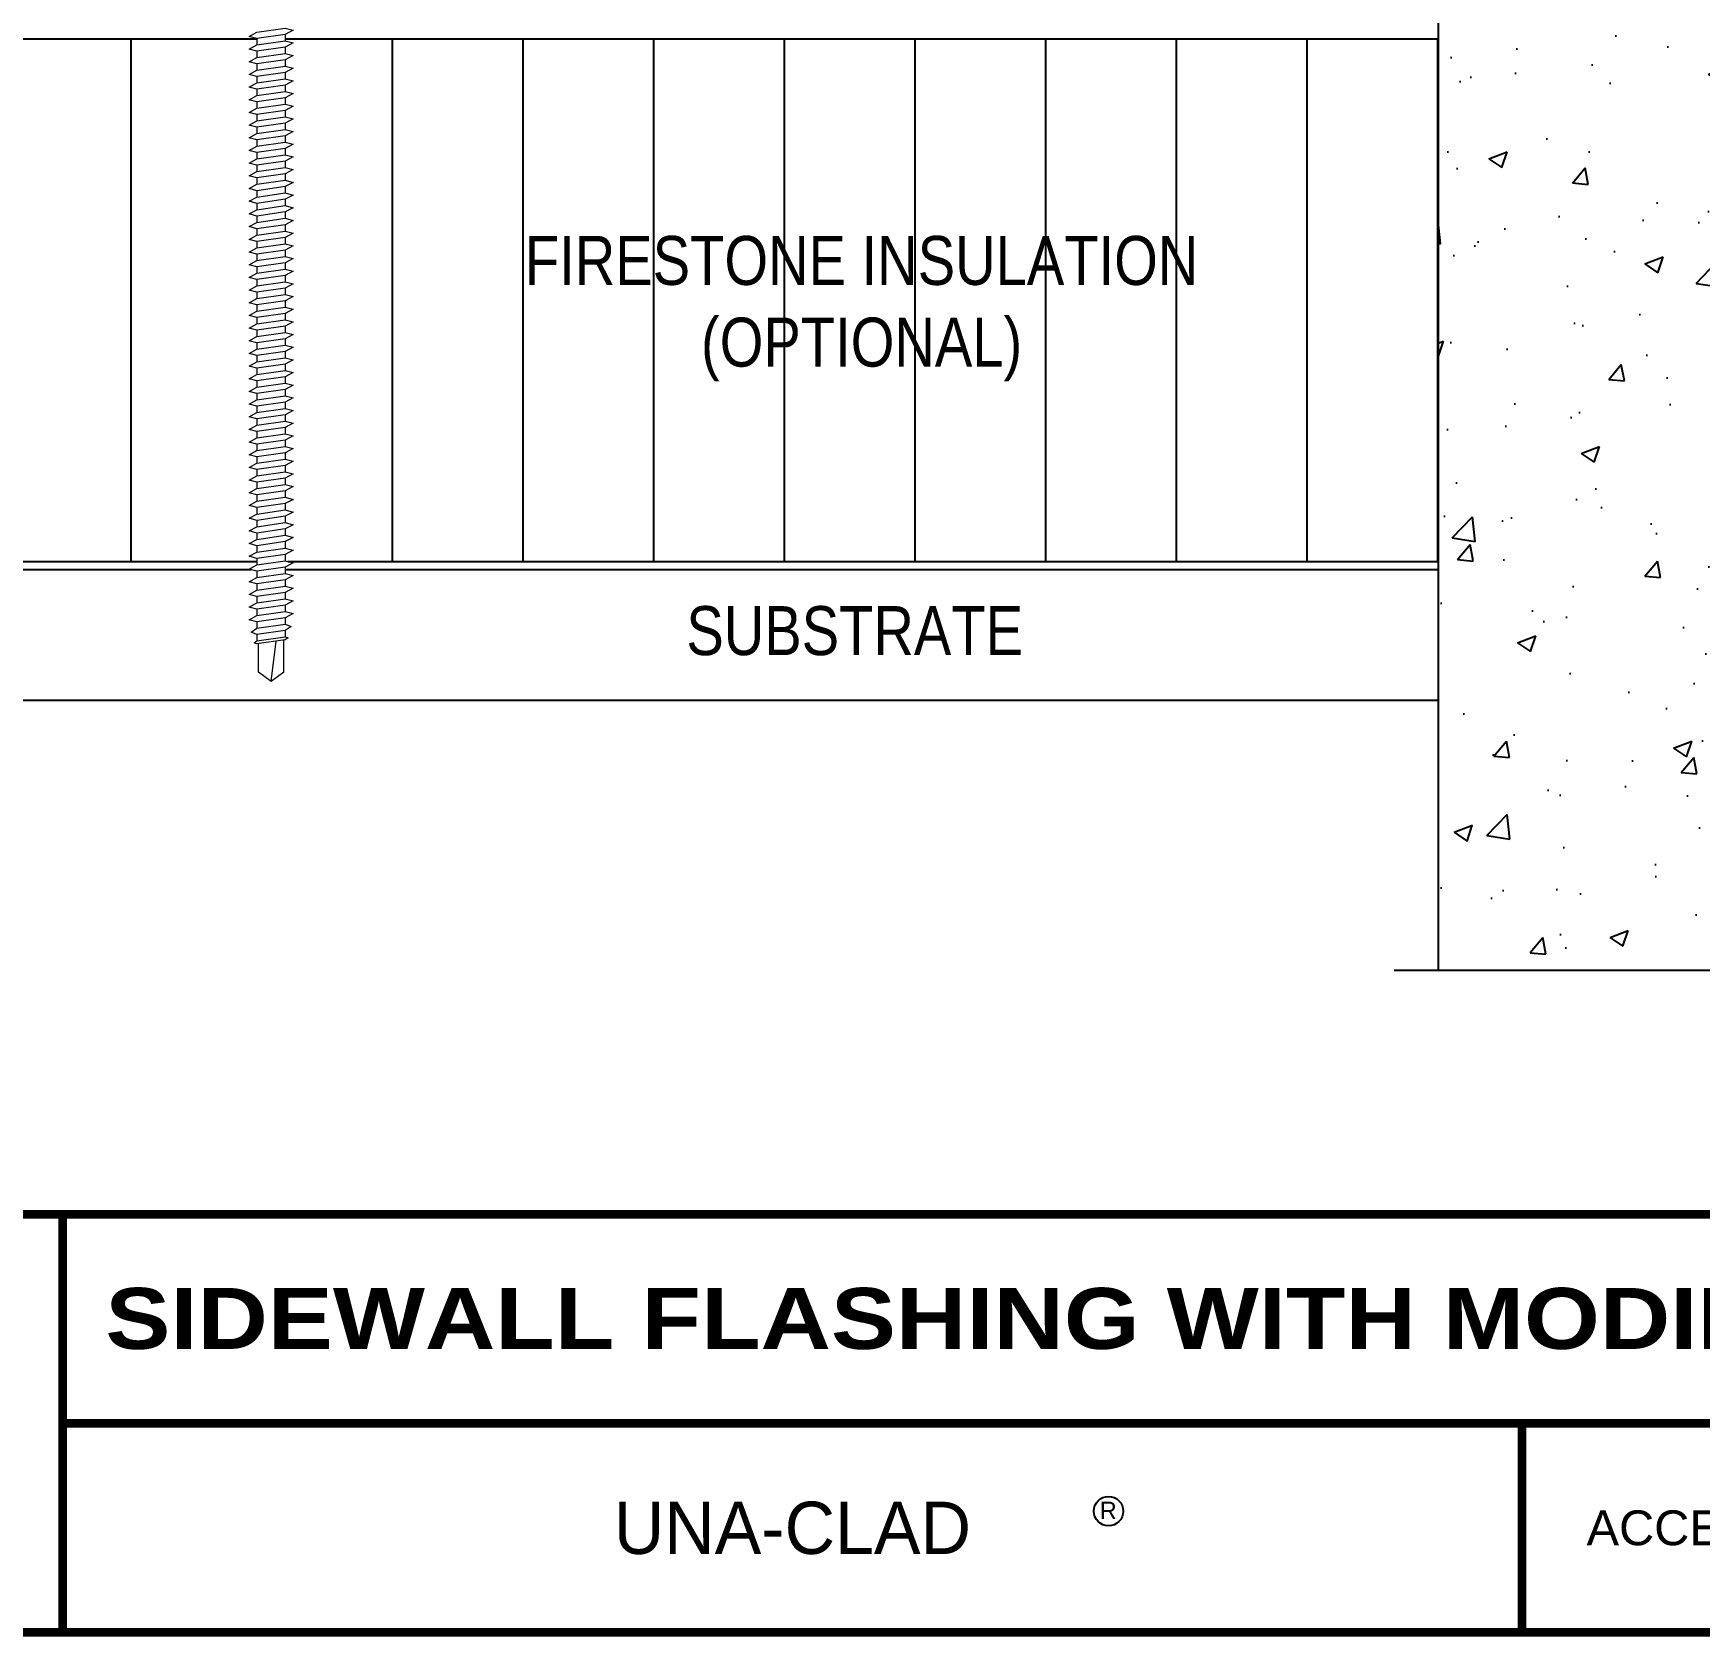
# Model space of a CAD drawing. Header units: inches. Extents: x 0 to 20, y 0 to 16.8.
# Drawn here: x 4.74 to 10.71, y 1.12 to 6.87 of the extents above; entities that cross this region are included whole.
import ezdxf
from ezdxf.enums import TextEntityAlignment as Align

# ---------------------------------------------------------------- set-up
doc = ezdxf.new("R2010")
doc.units = ezdxf.units.IN
doc.header["$MEASUREMENT"] = 0
doc.layers.get('0').update_dxf_attribs({"linetype": 'CONTINUOUS'})
doc.layers.add('FSBP-ACCESSORY-FIRESTONE', color=7, linetype='CONTINUOUS', lineweight=9)
for name, color, linetype in [('FSBP-ANNO-NOTE', 7, 'CONTINUOUS'), ('FSBP-INSULATION', 7, 'CONTINUOUS'), ('FSBP-SUBSTRATE-GENERIC', 9, 'CONTINUOUS'), ('FSBP-TTLB', 7, 'CONTINUOUS'), ('FSBP-TTLB-TEXT', 7, 'CONTINUOUS'), ('FSBP-WALL-CURB', 9, 'CONTINUOUS')]:
    doc.layers.add(name, color=color, linetype=linetype)
doc.styles.add('ARIAL', font='arial.ttf')
doc.styles.add('ARIAL_BOLD', font='')
doc.styles.add('BANKGOTHIC', font='bgothm.ttf')
doc.styles.add('FSBP_ARIAL_NAR', font='ARIALN.TTF')
doc.styles.get('ARIAL_BOLD').set_extended_font_data('Arial Black')

# ---------------------------------------------------------------- blocks, each defined once
blk = doc.blocks.new('A$C486F1324')
blk.add_circle((8.593239434063564, 1.565680298552095), 0.05268028021839655)
at = {"layer": 'FSBP-TTLB', "const_width": 0.03125}
for points in [[(0.01562496487845775, 2.630833302549462), (0.01562496487845775, 1.130833302549462), (20.01562496487846, 1.130833302549462), (20.01562496487846, 2.630833302549462), (0.01562496487845775, 2.630833302549462)], [(4.840833492085227, 2.630833302549462), (4.840833492085227, 1.880833302549462)], [(4.840833492085227, 1.880833302549462), (15.85591267006784, 1.880833302549462)], [(4.840833492085227, 1.880833302549462), (4.840833492085227, 1.130833302549462)]]:
    blk.add_lwpolyline(points, dxfattribs=at)
at = {"layer": 'FSBP-TTLB-TEXT', "const_width": 0.03125}
blk.add_lwpolyline([(10.07714779415524, 1.880833302549462), (10.07714779415524, 1.130833302549462)], dxfattribs=at)
at = {"layer": 'FSBP-TTLB-TEXT', "style": 'BANKGOTHIC'}
for s, height, p in [('UNA-CLAD', 0.1875, (7.458990643120234, 1.505833302549462)), ('R', 0.0625, (8.592447004938792, 1.568314485865656))]:
    blk.add_text(s, height=height, dxfattribs=at).set_placement(p, align=Align.MIDDLE_CENTER)
at = {"layer": 'FSBP-TTLB-TEXT', "style": 'ARIAL'}
blk.add_text('ACCEPTABLE SYSTEMS:', height=0.125, dxfattribs=at).set_placement((10.30843778079408, 1.505833302549462), align=Align.MIDDLE_LEFT)
at = {"layer": 'FSBP-TTLB-TEXT'}
for tag, height, style, p in [('MAXIMUM_WARRANTY', 0.1875, 'ARIAL_BOLD', (18.05549597262787, 2.85485773330052)), ('ACCPT_SYSTEMS', 0.21875, 'ARIAL', (12.51000666906039, 1.505833302549462))]:
    blk.add_attdef(tag, text='', height=height, dxfattribs=dict(at, style=style)).set_placement(p, align=Align.MIDDLE_LEFT)
for tag, height, style, p in [('DETAIL_DESCP_LINE_1', 0.21875, 'ARIAL_BOLD', (10.34680946719057, 2.25720148330052)), ('ISSUE_REV_DATE', 0.21875, 'ARIAL', (16.85632130115108, 1.902577359955217)), ('DETAIL_NUMBER', 0.4375, 'ARIAL', (18.9350408723662, 1.73767023330052))]:
    blk.add_attdef(tag, text='', height=height, dxfattribs=dict(at, style=style)).set_placement(p, align=Align.MIDDLE_CENTER)

msp = doc.modelspace()

# ---------------------------------------------------------------- hatches: boundary and pattern name
at = {"layer": 'FSBP-INSULATION'}
h = msp.add_hatch(dxfattribs=at)
h.set_pattern_fill('ANSI31', color=256, scale=3.75, angle=45, style=0)
h.set_pattern_definition([(90, (-37.10104063219492, -5.703087850630191), (-0.46875, 6.938893903907228e-17), [])])
h.paths.add_polyline_path([(5.667510247153452, 6.106567558882759), (5.639357781333139, 6.09117046405776), (5.639357781333138, 6.068419836070728), (5.667510247153451, 6.061066302908642), (5.639357781333138, 6.045669208083651), (5.639357781333138, 6.022918580096615), (5.667510247153452, 6.015565046934527), (5.639357781333139, 6.000167952109535), (5.639357781333138, 5.977417324122499), (5.667510247153452, 5.970063790960413), (5.639357781333138, 5.954666696135422), (5.639357781333139, 5.931916068148386), (5.667510247153451, 5.924562534986297), (5.639357781333138, 5.909165440161305), (5.639357781333139, 5.886414812174268), (5.667510247153452, 5.879061279012184), (5.639357781333139, 5.863664184187189), (5.639357781333138, 5.840913556200158), (5.667510247153452, 5.833560023038069), (5.639357781333139, 5.818162928213078), (5.639357781333139, 5.795412300226044), (5.667510247153452, 5.788058767063958), (5.639357781333138, 5.772661672238963), (5.63935778133314, 5.749911044251927), (5.667510247153451, 5.742557511089841), (5.63935778133314, 5.727160416264848), (5.639357781333139, 5.704409788277814), (5.667510247153452, 5.697056255115726), (5.639357781333139, 5.681659160290738), (5.639357781333139, 5.658908532303703), (5.667510247153451, 5.651554999141613), (5.639357781333138, 5.636157904316621), (5.639357781333138, 5.613407276329585), (5.667510247153452, 5.606053743167501), (5.639357781333139, 5.590656648342507), (5.639357781333139, 5.567906020355473), (5.667510247153451, 5.560552487193384), (5.63935778133314, 5.545155392368393), (5.639357781333138, 5.52240476438136), (5.667510247153452, 5.515051231219272), (5.639357781333139, 5.49965413639428), (5.639357781333138, 5.476903508407243), (5.667510247153452, 5.469549975245159), (5.639357781333139, 5.454152880420165), (5.639357781333139, 5.431402252433126), (5.667510247153453, 5.424048719271109), (5.63935778133314, 5.408651624446115), (5.639357781333139, 5.385900996459018), (5.667510247153452, 5.378547463296993), (5.639357781333138, 5.363150368472002), (5.639357781333139, 5.340399740484965), (5.667510247153451, 5.333046207322877), (5.63935778133314, 5.31764911249789), (5.639357781333138, 5.294898484510856), (5.667510247153453, 5.287544951348768), (5.63935778133314, 5.272147856523774), (5.63935778133314, 5.24939722853674), (5.667510247153451, 5.242043695374654), (5.639357781333138, 5.226646600549663), (5.639357781333138, 5.203895972562627), (5.667510247153452, 5.196542439400538), (5.639357781333139, 5.181145344575551), (5.639357781333138, 5.158394716588514), (5.667510247153452, 5.151041183426425), (5.639357781333139, 5.135644088601435), (5.639357781333139, 5.112893460614401), (5.667510247153451, 5.105539927452313), (5.63935778133314, 5.090142832627323), (5.63935778133314, 5.067392204640289), (5.667510247153452, 5.060038671478203), (5.639357781333139, 5.044641576653208), (5.639357781333138, 5.021890948666177), (5.667510247153452, 5.014537415504087), (5.639357781333139, 4.9991403206791), (5.639357781333138, 4.976389692692063), (5.649171911453533, 4.973826203875205), (9.77569252849112, 4.97382620387517), (9.775692528491119, 6.848826203875166), (5.639357781333139, 6.848826203875205), (5.639357781333139, 6.84194118763067), (5.667510247153451, 6.834587654468582), (5.639357781333138, 6.819190559643593), (5.639357781333138, 6.796439931656558), (5.667510247153451, 6.789086398494469), (5.639357781333138, 6.773689303669477), (5.639357781333139, 6.750938675682441), (5.667510247153451, 6.743585142520355), (5.63935778133314, 6.728188047695362), (5.639357781333139, 6.705437419708328), (5.667510247153452, 6.69808388654624), (5.639357781333139, 6.682686791721249), (5.639357781333139, 6.659936163734215), (5.667510247153452, 6.652582630572126), (5.639357781333139, 6.637185535747136), (5.639357781333138, 6.6144349077601), (5.667510247153452, 6.607081374598016), (5.639357781333139, 6.591684279773021), (5.639357781333139, 6.568933651785982), (5.667510247153451, 6.561580118623898), (5.63935778133314, 6.546183023798907), (5.639357781333139, 6.523432395811874), (5.667510247153451, 6.516078862649785), (5.639357781333138, 6.500681767824792), (5.639357781333139, 6.477931139837757), (5.667510247153452, 6.470577606675672), (5.639357781333139, 6.455180511850677), (5.639357781333138, 6.432429883863644), (5.667510247153452, 6.425076350701556), (5.639357781333139, 6.409679255876565), (5.639357781333138, 6.386928627889528), (5.667510247153452, 6.379575094727443), (5.639357781333138, 6.364177999902449), (5.639357781333139, 6.341427371915411), (5.667510247153452, 6.334073838753329), (5.639357781333138, 6.318676743928335), (5.639357781333138, 6.2959261159413), (5.667510247153452, 6.288572582779214), (5.639357781333139, 6.273175487954219), (5.639357781333139, 6.250424859967185), (5.667510247153452, 6.243071326805096), (5.639357781333138, 6.227674231980106), (5.639357781333138, 6.20492360399307), (5.667510247153452, 6.197570070830988), (5.639357781333139, 6.182172976005994), (5.639357781333139, 6.159422348018961), (5.667510247153451, 6.152068814856872), (5.63935778133314, 6.136671720031877), (5.639357781333138, 6.113921092044843)])
h.paths.add_polyline_path([(5.50985643855971, 5.856539306355939), (5.538008904380021, 5.871936401180971), (5.538008904380021, 5.894687029168008), (5.509856438559708, 5.90204056233005), (5.538008904380021, 5.917437657155087), (5.538008904380021, 5.940188285142124), (5.509856438559707, 5.947541818304162), (5.538008904380021, 5.9629389131292), (5.538008904380021, 5.985689541116232), (5.509856438559709, 5.99304307427828), (5.538008904380021, 6.008440169103312), (5.53800890438002, 6.031190797090349), (5.509856438559708, 6.038544330252392), (5.538008904380021, 6.053941425077429), (5.538008904380021, 6.076692053064462), (5.509856438559708, 6.084045586226505), (5.538008904380021, 6.099442681051541), (5.538008904380021, 6.122193309038576), (5.509856438559707, 6.12954684220062), (5.538008904380021, 6.144943937025655), (5.538008904380021, 6.167694565012691), (5.509856438559708, 6.175048098174735), (5.538008904380021, 6.190445192999771), (5.538008904380021, 6.213195820986808), (5.509856438559708, 6.220549354148846), (5.538008904380021, 6.235946448973885), (5.538008904380022, 6.258697076960921), (5.509856438559706, 6.266050610122963), (5.538008904380021, 6.281447704947995), (5.53800890438002, 6.304198332935038), (5.509856438559709, 6.311551866097076), (5.538008904380021, 6.326948960922112), (5.538008904380021, 6.349699588909146), (5.50985643855971, 6.35705312207119), (5.538008904380021, 6.372450216896229), (5.538008904380021, 6.395200844883263), (5.509856438559707, 6.402554378045305), (5.538008904380022, 6.41795147287034), (5.538008904380019, 6.440702100857378), (5.50985643855971, 6.448055634019422), (5.538008904380021, 6.463452728844455), (5.538008904380021, 6.486203356831491), (5.509856438559708, 6.49355688999353), (5.538008904380021, 6.508953984818569), (5.538008904380022, 6.531704612805606), (5.509856438559708, 6.539058145967647), (5.538008904380021, 6.554455240792684), (5.538008904380021, 6.57720586877972), (5.509856438559708, 6.584559401941761), (5.538008904380021, 6.599956496766797), (5.538008904380021, 6.622707124753834), (5.509856438559708, 6.630060657915876), (5.538008904380021, 6.645457752740914), (5.538008904380021, 6.668208380727946), (5.509856438559708, 6.67556191388999), (5.538008904380021, 6.690959008715029), (5.538008904380021, 6.713709636702064), (5.509856438559708, 6.721063169864106), (5.538008904380021, 6.736460264689143), (5.538008904380021, 6.759210892676176), (5.509856438559709, 6.766564425838221), (5.53800890438002, 6.781961520663259), (5.538008904380022, 6.80471214865029), (5.509856438559708, 6.812065681812334), (5.538008904380021, 6.82746277663737), (5.538008904380022, 6.848826203875207), (3.574130392611593, 6.848826203875222), (3.574130392611594, 5.829460627289455), (3.726381047906643, 5.766396340713008), (3.421879737316555, 5.766396340713008), (3.574130392611593, 5.703332054610551), (3.574130392611594, 4.973826203875224), (5.53800890438002, 4.973826203875207), (5.538008904380021, 4.984661909685794), (5.509856438559709, 4.99201544284784), (5.538008904380021, 5.007412537672831), (5.538008904380021, 5.03016316565991), (5.50985643855971, 5.037516698821951), (5.53800890438002, 5.052913793646944), (5.538008904380021, 5.07566442163402), (5.509856438559709, 5.083017954796067), (5.538008904380019, 5.09841504962106), (5.538008904380021, 5.121165677608135), (5.509856438559707, 5.128519210770179), (5.538008904380021, 5.14391630559517), (5.538008904380021, 5.166666933582245), (5.50985643855971, 5.174020466744292), (5.53800890438002, 5.189417561569286), (5.538008904380021, 5.212168189556362), (5.509856438559709, 5.219521722718405), (5.538008904380021, 5.234918817543395), (5.538008904380021, 5.25766944553047), (5.509856438559709, 5.265022978692516), (5.538008904380019, 5.28042007351751), (5.53800890438002, 5.303170701504587), (5.509856438559708, 5.310524234666629), (5.53800890438002, 5.32592132949162), (5.538008904380023, 5.348671957478704), (5.509856438559708, 5.356025490640743), (5.538008904380021, 5.371422585465738), (5.538008904380021, 5.394173213452795), (5.509856438559709, 5.401526746614858), (5.538008904380021, 5.41692384143985), (5.538008904380021, 5.439674469426865), (5.509856438559708, 5.447028002588904), (5.538008904380021, 5.462425097413941), (5.538008904380021, 5.485175725400978), (5.509856438559708, 5.49252925856302), (5.538008904380021, 5.507926353388058), (5.538008904380021, 5.53067698137509), (5.50985643855971, 5.538030514537134), (5.538008904380021, 5.553427609362174), (5.538008904380021, 5.576178237349207), (5.509856438559708, 5.583531770511251), (5.538008904380021, 5.598928865336287), (5.538008904380021, 5.62167949332332), (5.50985643855971, 5.629033026485367), (5.538008904380021, 5.644430121310403), (5.538008904380021, 5.667180749297436), (5.509856438559708, 5.674534282459479), (5.538008904380021, 5.689931377284513), (5.538008904380021, 5.712682005271549), (5.50985643855971, 5.720035538433596), (5.538008904380021, 5.735432633258629), (5.538008904380021, 5.75818326124566), (5.50985643855971, 5.765536794407705), (5.538008904380021, 5.780933889232745), (5.538008904380021, 5.803684517219778), (5.509856438559708, 5.811038050381821), (5.538008904380021, 5.826435145206858), (5.538008904380021, 5.849185773193891)])
h.paths.add_polyline_path([(6.471927663022417, 6.185669874119302), (8.942697402108365, 6.185669874119302), (8.942697402108365, 5.571114962795973), (6.471927663022417, 5.571114962795973)], flags=24)
at = {"layer": 'FSBP-WALL-CURB'}
h = msp.add_hatch(dxfattribs=at)
h.set_pattern_fill('AR-CONC', color=256, scale=0.09375000000000001, style=0)
h.set_pattern_definition([(49.99999999999999, (0.4289208033978369, -15.7043142705091), (0.6724314211882064, -0.05883012654618291), [0.07031250000000001, -0.7734375000000002]), (355, (0.4289208033978369, -15.7043142705091), (-0.1300793752621875, 0.7051801253437612), [0.05625000000000001, -0.6187500000000001]), (100.4514, (0.4849567533978387, -15.7092167767591), (0.5423525453568951, 0.646349570682144), [0.05975642812499998, -0.6573207299999994]), (46.18420000000001, (0.4289208033978369, -15.5168142705091), (1.000538483086542, -0.1551740759334544), [0.10546875, -1.16015625]), (96.63559999999994, (0.5122990018353377, -15.5297454958216), (0.8762462864519094, 0.9132355039691642), [0.08963464499999996, -0.9859809374999997]), (351.1842, (0.4289208033978369, -15.5168142705091), (0.8762455735627755, 0.913236188367492), [0.08437500000000002, -0.9281250000000002]), (21, (0.5226708033978369, -15.5636892705091), (0.5596003613610578, -0.3774552099987552), [0.07031250000000001, -0.7734375]), (326.0000000000001, (0.5226708033978369, -15.5636892705091), (0.2281081236764829, 0.6798281672314248), [0.05624999999999999, -0.6187499999999999]), (71.4514, (0.5693041468353357, -15.5951439011341), (0.7877087142951469, 0.3023723406655804), [0.05975642812500001, -0.65732073]), (37.49999999999999, (0.4289208033978369, -15.7043142705091), (0.01139986435996, 0.3120879879668546), [0, -0.6112500000000001, 0, -0.628125, 0, -0.6210937500000001]), (7.499999999999999, (0.4289208033978369, -15.7043142705091), (0.2466276913520143, 0.3697609798897127), [0, -0.358125, 0, -0.5971875, 0, -0.23671875]), (327.5, (0.2198583033978352, -15.7043142705091), (0.5004585339116335, -0.02114519225098106), [0, -0.234375, 0, -0.73125, 0, -0.9703124999999999]), (317.5, (0.1261083033978423, -15.7043142705091), (0.546737033758487, 0.0938484209365478), [0, -0.3046875, 0, -0.485625, 0, -0.6890625])])
h.paths.add_polyline_path([(13.66933430661962, 14.64318429390315), (11.91436440349091, 14.64318429390315), (11.84112221599091, 14.44195303759544), (11.69463784099091, 14.84441555021087), (11.62139565349091, 14.64318429390315), (9.775692528491149, 14.64318429390315), (9.775692528491135, 14.03016127711213), (10.44801048029772, 14.03016127711212), (10.44827207554847, 14.03042287236287), (10.44853367079921, 14.03016127711213), (10.67181109056752, 14.03016127711213, -0.2739479469166773), (10.67181109056752, 13.81038763384967), (9.77569252849112, 13.81038763384966), (9.77569252849112, 13.43822338152024), (10.54756616809438, 13.43822338152024), (10.57846521594595, 13.43049861955735), (10.57846521594595, 13.33780147600265), (10.54756616809441, 13.33007671403977), (9.77569252849112, 13.33007671403977), (9.77569252849112, 12.10464779816736), (10.59017448626351, 12.10464779816737), (10.62107353411506, 12.09692303620448), (10.62107353411506, 12.00422589264979), (10.59017448626348, 11.9965011306869), (9.77569252849112, 11.99650113068689), (9.77569252849112, 3.505912501629795), (11.62139565349091, 3.505912501629786), (11.69463784099091, 3.707143757937504), (11.84112221599091, 3.30468124532208), (11.91436440349091, 3.50591250162979), (13.66933430661962, 3.50591250162979), (13.66933430661985, 8.911684039632124), (13.46810305031202, 8.984926227132071), (13.87056556292745, 9.131410602132078), (13.66933430661985, 9.204652789632124)])
h.paths.add_polyline_path([(12.84128159620995, 9.282193210516706, -0.4142135623730951), (12.98776597120995, 9.135708835516706), (12.98776597121017, 8.660128181470267, 0.1409083258157974), (13.0425606207609, 8.493120946998676, 0.2244532195272727), (13.14012007486679, 8.435669971907945, 0.2244532195272827), (13.0425606207609, 8.378218996817207, 0.1409083258157834), (12.98776597121017, 8.211211762345624), (12.98776597120995, 7.735631108299078, -0.4142135623730951), (12.84128159620995, 7.589146733299078), (10.69447846077165, 7.589146733299131, -0.4142135623730951), (10.54799408577165, 7.735631108299131), (10.54799408577165, 8.211211762345517, 0.1409083258157645), (10.49319943622093, 8.378218996817171, 0.224453219527357), (10.39563998211503, 8.435669971907945, 0.2244532195272827), (10.49319943622092, 8.493120946998683, 0.1409083258157834), (10.54799408577165, 8.660128181470267), (10.54799408577165, 9.135708835516652, -0.4142135623730951), (10.69447846077165, 9.282193210516652)], flags=16)
h.paths.add_polyline_path([(11.28280291602501, 7.674520772342795), (12.25751354443565, 7.674520772342795), (12.25751354443565, 8.020207909962174), (11.28280291602501, 8.020207909962174)], flags=8)
h.paths.add_polyline_path([(10.89305056055093, 8.017355161731448), (12.64822514274739, 8.017355161731448), (12.64822514274739, 8.290019938334435), (10.89305056055093, 8.290019938334435)], flags=8)
h.paths.add_polyline_path([(10.96499377337496, 8.299337583606448), (12.57004685147864, 8.299337583606448), (12.57004685147864, 8.572002360209435), (10.96499377337496, 8.572002360209435)], flags=8)
h.paths.add_polyline_path([(10.87800243853525, 8.520468037967795), (12.63089881899227, 8.520468037967795), (12.63089881899227, 8.866155175587174), (10.87800243853525, 8.866155175587174)], flags=8)
h.paths.add_polyline_path([(10.84592775615119, 8.863302427356448), (12.71069583254955, 8.863302427356448), (12.71069583254955, 9.135967203959435), (10.84592775615119, 9.135967203959435)], flags=8)

# ---------------------------------------------------------------- linework, layer by layer
at = {"layer": 'FSBP-ACCESSORY-FIRESTONE'}
for p, q in [((5.538008904380021, 6.850213404624405), (5.538008904380021, 6.827462776637368)), ((5.639357781333139, 6.864691815617704), (5.639357781333139, 6.84194118763067)), ((5.639357781333139, 6.819190559643594), (5.639357781333139, 6.796439931656558)), ((5.538008904380021, 6.804712148650289), (5.538008904380021, 6.781961520663259)), ((5.538008904380021, 6.759210892676176), (5.538008904380021, 6.736460264689143)), ((5.639357781333139, 6.773689303669478), (5.639357781333139, 6.750938675682441)), ((5.538008904380021, 6.713709636702063), (5.538008904380021, 6.69095900871503)), ((5.639357781333139, 6.728188047695362), (5.639357781333139, 6.705437419708328)), ((5.538008904380021, 6.668208380727947), (5.538008904380021, 6.645457752740914)), ((5.639357781333139, 6.682686791721249), (5.639357781333139, 6.659936163734216)), ((5.639357781333139, 6.637185535747136), (5.639357781333139, 6.614434907760099)), ((5.538008904380021, 6.622707124753834), (5.538008904380021, 6.599956496766797)), ((5.538008904380021, 6.577205868779721), (5.538008904380021, 6.554455240792684)), ((5.639357781333139, 6.59168427977302), (5.639357781333139, 6.568933651785983)), ((5.538008904380021, 6.531704612805605), (5.538008904380021, 6.508953984818568)), ((5.639357781333139, 6.546183023798907), (5.639357781333139, 6.523432395811874)), ((5.538008904380021, 6.486203356831492), (5.538008904380021, 6.463452728844455)), ((5.639357781333139, 6.500681767824794), (5.639357781333139, 6.477931139837757)), ((5.538008904380021, 6.440702100857379), (5.538008904380021, 6.417951472870339)), ((5.639357781333139, 6.455180511850678), (5.639357781333139, 6.432429883863644)), ((5.639357781333139, 6.409679255876565), (5.639357781333139, 6.386928627889528)), ((5.538008904380021, 6.395200844883263), (5.538008904380021, 6.37245021689623)), ((5.538008904380021, 6.349699588909147), (5.538008904380021, 6.326948960922113)), ((5.639357781333139, 6.364177999902449), (5.639357781333139, 6.341427371915412)), ((5.538008904380021, 6.304198332935037), (5.538008904380021, 6.281447704947997)), ((5.639357781333139, 6.318676743928336), (5.639357781333139, 6.295926115941299)), ((5.538008904380021, 6.258697076960921), (5.538008904380021, 6.235946448973884)), ((5.639357781333139, 6.273175487954219), (5.639357781333139, 6.250424859967186)), ((5.639357781333139, 6.227674231980107), (5.639357781333139, 6.20492360399307)), ((5.538008904380021, 6.213195820986808), (5.538008904380021, 6.190445192999771)), ((5.538008904380021, 6.167694565012692), (5.538008904380021, 6.144943937025655)), ((5.639357781333139, 6.182172976005994), (5.639357781333139, 6.15942234801896)), ((5.538008904380021, 6.122193309038575), (5.538008904380021, 6.099442681051542)), ((5.639357781333139, 6.136671720031877), (5.639357781333139, 6.113921092044844)), ((5.538008904380021, 6.076692053064463), (5.538008904380021, 6.053941425077429)), ((5.639357781333139, 6.091170464057761), (5.639357781333139, 6.068419836070728)), ((5.639357781333139, 6.045669208083652), (5.639357781333139, 6.022918580096615)), ((5.538008904380021, 6.03119079709035), (5.538008904380021, 6.008440169103313)), ((5.538008904380021, 5.985689541116233), (5.538008904380021, 5.9629389131292)), ((5.639357781333139, 6.000167952109535), (5.639357781333139, 5.977417324122499)), ((5.538008904380021, 5.940188285142124), (5.538008904380021, 5.917437657155087)), ((5.639357781333139, 5.954666696135423), (5.639357781333139, 5.931916068148386)), ((5.538008904380021, 5.894687029168008), (5.538008904380021, 5.871936401180971)), ((5.639357781333139, 5.909165440161306), (5.639357781333139, 5.886414812174269)), ((5.639357781333139, 5.86366418418719), (5.639357781333139, 5.840913556200157)), ((5.538008904380021, 5.849185773193891), (5.538008904380021, 5.826435145206858)), ((5.538008904380021, 5.803684517219779), (5.538008904380021, 5.780933889232745)), ((5.639357781333139, 5.818162928213077), (5.639357781333139, 5.795412300226044)), ((5.538008904380021, 5.758183261245662), (5.538008904380021, 5.735432633258629)), ((5.639357781333139, 5.772661672238964), (5.639357781333139, 5.749911044251927)), ((5.538008904380021, 5.712682005271549), (5.538008904380021, 5.689931377284513)), ((5.639357781333139, 5.727160416264848), (5.639357781333139, 5.704409788277815)), ((5.639357781333139, 5.681659160290739), (5.639357781333139, 5.658908532303702)), ((5.538008904380021, 5.667180749297437), (5.538008904380021, 5.644430121310403)), ((5.538008904380021, 5.62167949332332), (5.538008904380021, 5.598928865336287)), ((5.639357781333139, 5.636157904316622), (5.639357781333139, 5.613407276329585)), ((5.538008904380021, 5.576178237349207), (5.538008904380021, 5.553427609362174)), ((5.639357781333139, 5.590656648342506), (5.639357781333139, 5.567906020355473)), ((5.538008904380021, 5.530676981375091), (5.538008904380021, 5.507926353388058)), ((5.639357781333139, 5.545155392368393), (5.639357781333139, 5.52240476438136)), ((5.538008904380021, 5.485175725400978), (5.538008904380021, 5.462425097413941)), ((5.639357781333139, 5.49965413639428), (5.639357781333139, 5.476903508407243)), ((5.639357781333139, 5.454152880420164), (5.639357781333139, 5.431402252433127)), ((5.538008904380021, 5.439674469426865), (5.538008904380021, 5.41692384143985)), ((5.538008904380021, 5.394173213452795), (5.538008904380021, 5.371422585465737)), ((5.639357781333139, 5.408651624446115), (5.639357781333139, 5.385900996459018)), ((5.538008904380021, 5.348671957478704), (5.538008904380021, 5.325921329491621)), ((5.639357781333139, 5.363150368472002), (5.639357781333139, 5.340399740484965)), ((5.538008904380021, 5.303170701504587), (5.538008904380021, 5.280420073517512)), ((5.639357781333139, 5.31764911249789), (5.639357781333139, 5.294898484510856)), ((5.639357781333139, 5.272147856523773), (5.639357781333139, 5.24939722853674)), ((5.538008904380021, 5.257669445530475), (5.538008904380021, 5.234918817543395)), ((5.538008904380021, 5.212168189556362), (5.538008904380021, 5.189417561569286)), ((5.639357781333139, 5.226646600549664), (5.639357781333139, 5.203895972562627)), ((5.538008904380021, 5.166666933582253), (5.538008904380021, 5.14391630559517)), ((5.639357781333139, 5.181145344575551), (5.639357781333139, 5.158394716588514)), ((5.538008904380021, 5.121165677608136), (5.538008904380021, 5.09841504962106)), ((5.639357781333139, 5.135644088601435), (5.639357781333139, 5.112893460614401)), ((5.639357781333139, 5.090142832627322), (5.639357781333139, 5.067392204640289)), ((5.538008904380021, 5.075664421634023), (5.538008904380021, 5.052913793646944)), ((5.538008904380021, 5.030163165659911), (5.538008904380021, 5.007412537672831)), ((5.639357781333139, 5.044641576653209), (5.639357781333139, 5.021890948666176)), ((5.538008904380021, 4.984661909685798), (5.538008904380021, 4.961911281698715)), ((5.639357781333139, 4.9991403206791), (5.639357781333139, 4.976389692692063)), ((5.538008904380021, 4.939160653711685), (5.538008904380021, 4.916410025724606)), ((5.639357781333139, 4.953639064704983), (5.639357781333139, 4.93088843671795)), ((5.639357781333139, 4.908137808730871), (5.639357781333139, 4.885387180743837)), ((5.538008904380021, 4.893659397737572), (5.538008904380021, 4.870908769750489)), ((5.538008904380021, 4.848158141763459), (5.538008904380021, 4.82540751377638)), ((5.639357781333139, 4.862636552756758), (5.639357781333139, 4.839885924769721)), ((5.538008904380021, 4.802656885789442), (5.538008904380021, 4.779906257802406)), ((5.639357781333139, 4.817135296782645), (5.639357781333139, 4.794384668795612)), ((5.538008904380021, 4.757155629815372), (5.538008904380021, 4.73440500182836)), ((5.639357781333139, 4.771634040808671), (5.639357781333139, 4.748883412821638)), ((5.639357781333139, 4.726132784834626), (5.639357781333139, 4.703382156847525)), ((5.538008904380021, 4.711654373841302), (5.538008904380021, 4.688903745854244)), ((5.543639397544084, 4.576653693030437), (5.543639397544084, 4.678332788027028)), ((5.588683342856584, 4.542870734046062), (5.606417134252752, 4.687301036128289)), ((5.633727288169091, 4.576653693030437), (5.633727288169091, 4.691202486687729)), ((5.588683342856584, 4.542870734046062), (5.543639397544084, 4.576653693030437)), ((5.633727288169091, 4.576653693030437), (5.588683342856584, 4.542870734046062))]:
    msp.add_line(p, q, dxfattribs=at)
for points in [[(5.509856438559709, 6.857566937786451), (5.538008904380021, 6.872964032611485), (5.639357781333139, 6.887442443604783), (5.667510247153452, 6.880088910442698), (5.639357781333139, 6.864691815617704), (5.538008904380021, 6.850213404624405)], [(5.509856438559709, 6.812065681812335), (5.538008904380021, 6.827462776637368), (5.639357781333139, 6.84194118763067), (5.667510247153452, 6.834587654468582), (5.639357781333139, 6.819190559643594), (5.538008904380021, 6.804712148650289)], [(5.509856438559709, 6.766564425838222), (5.538008904380021, 6.781961520663259), (5.639357781333139, 6.796439931656558), (5.667510247153452, 6.789086398494469), (5.639357781333139, 6.773689303669478), (5.538008904380021, 6.759210892676176)], [(5.509856438559709, 6.721063169864106), (5.538008904380021, 6.736460264689143), (5.639357781333139, 6.750938675682441), (5.667510247153452, 6.743585142520356), (5.639357781333139, 6.728188047695362), (5.538008904380021, 6.713709636702063)], [(5.509856438559709, 6.67556191388999), (5.538008904380021, 6.69095900871503), (5.639357781333139, 6.705437419708328), (5.667510247153452, 6.69808388654624), (5.639357781333139, 6.682686791721249), (5.538008904380021, 6.668208380727947)], [(5.509856438559709, 6.630060657915877), (5.538008904380021, 6.645457752740914), (5.639357781333139, 6.659936163734216), (5.667510247153452, 6.652582630572127), (5.639357781333139, 6.637185535747136), (5.538008904380021, 6.622707124753834)], [(5.509856438559709, 6.58455940194176), (5.538008904380021, 6.599956496766797), (5.639357781333139, 6.614434907760099), (5.667510247153452, 6.607081374598014), (5.639357781333139, 6.59168427977302), (5.538008904380021, 6.577205868779721)], [(5.509856438559709, 6.539058145967648), (5.538008904380021, 6.554455240792684), (5.639357781333139, 6.568933651785983), (5.667510247153452, 6.561580118623898), (5.639357781333139, 6.546183023798907), (5.538008904380021, 6.531704612805605)], [(5.509856438559709, 6.493556889993531), (5.538008904380021, 6.508953984818568), (5.639357781333139, 6.523432395811874), (5.667510247153452, 6.516078862649785), (5.639357781333139, 6.500681767824794), (5.538008904380021, 6.486203356831492)], [(5.509856438559709, 6.448055634019422), (5.538008904380021, 6.463452728844455), (5.639357781333139, 6.477931139837757), (5.667510247153452, 6.470577606675672), (5.639357781333139, 6.455180511850678), (5.538008904380021, 6.440702100857379)], [(5.509856438559709, 6.402554378045306), (5.538008904380021, 6.417951472870339), (5.639357781333139, 6.432429883863644), (5.667510247153452, 6.425076350701556), (5.639357781333139, 6.409679255876565), (5.538008904380021, 6.395200844883263)], [(5.509856438559709, 6.357053122071189), (5.538008904380021, 6.37245021689623), (5.639357781333139, 6.386928627889528), (5.667510247153452, 6.379575094727443), (5.639357781333139, 6.364177999902449), (5.538008904380021, 6.349699588909147)], [(5.509856438559709, 6.311551866097076), (5.538008904380021, 6.326948960922113), (5.639357781333139, 6.341427371915412), (5.667510247153452, 6.33407383875333), (5.639357781333139, 6.318676743928336), (5.538008904380021, 6.304198332935037)], [(5.509856438559709, 6.266050610122964), (5.538008904380021, 6.281447704947997), (5.639357781333139, 6.295926115941299), (5.667510247153452, 6.288572582779214), (5.639357781333139, 6.273175487954219), (5.538008904380021, 6.258697076960921)], [(5.509856438559709, 6.220549354148847), (5.538008904380021, 6.235946448973884), (5.639357781333139, 6.250424859967186), (5.667510247153452, 6.243071326805097), (5.639357781333139, 6.227674231980107), (5.538008904380021, 6.213195820986808)], [(5.509856438559709, 6.175048098174734), (5.538008904380021, 6.190445192999771), (5.639357781333139, 6.20492360399307), (5.667510247153452, 6.197570070830988), (5.639357781333139, 6.182172976005994), (5.538008904380021, 6.167694565012692)], [(5.509856438559709, 6.129546842200622), (5.538008904380021, 6.144943937025655), (5.639357781333139, 6.15942234801896), (5.667510247153452, 6.152068814856872), (5.639357781333139, 6.136671720031877), (5.538008904380021, 6.122193309038575)], [(5.509856438559709, 6.084045586226505), (5.538008904380021, 6.099442681051542), (5.639357781333139, 6.113921092044844), (5.667510247153452, 6.106567558882759), (5.639357781333139, 6.091170464057761), (5.538008904380021, 6.076692053064463)], [(5.509856438559709, 6.038544330252392), (5.538008904380021, 6.053941425077429), (5.639357781333139, 6.068419836070728), (5.667510247153452, 6.061066302908642), (5.639357781333139, 6.045669208083652), (5.538008904380021, 6.03119079709035)], [(5.509856438559709, 5.99304307427828), (5.538008904380021, 6.008440169103313), (5.639357781333139, 6.022918580096615), (5.667510247153452, 6.015565046934526), (5.639357781333139, 6.000167952109535), (5.538008904380021, 5.985689541116233)], [(5.509856438559709, 5.947541818304163), (5.538008904380021, 5.9629389131292), (5.639357781333139, 5.977417324122499), (5.667510247153452, 5.970063790960413), (5.639357781333139, 5.954666696135423), (5.538008904380021, 5.940188285142124)], [(5.509856438559709, 5.90204056233005), (5.538008904380021, 5.917437657155087), (5.639357781333139, 5.931916068148386), (5.667510247153452, 5.924562534986297), (5.639357781333139, 5.909165440161306), (5.538008904380021, 5.894687029168008)], [(5.509856438559709, 5.856539306355938), (5.538008904380021, 5.871936401180971), (5.639357781333139, 5.886414812174269), (5.667510247153452, 5.879061279012184), (5.639357781333139, 5.86366418418719), (5.538008904380021, 5.849185773193891)], [(5.509856438559709, 5.811038050381821), (5.538008904380021, 5.826435145206858), (5.639357781333139, 5.840913556200157), (5.667510247153452, 5.833560023038068), (5.639357781333139, 5.818162928213077), (5.538008904380021, 5.803684517219779)], [(5.509856438559709, 5.765536794407705), (5.538008904380021, 5.780933889232745), (5.639357781333139, 5.795412300226044), (5.667510247153452, 5.788058767063958), (5.639357781333139, 5.772661672238964), (5.538008904380021, 5.758183261245662)], [(5.509856438559709, 5.720035538433596), (5.538008904380021, 5.735432633258629), (5.639357781333139, 5.749911044251927), (5.667510247153452, 5.742557511089842), (5.639357781333139, 5.727160416264848), (5.538008904380021, 5.712682005271549)], [(5.509856438559709, 5.674534282459479), (5.538008904380021, 5.689931377284513), (5.639357781333139, 5.704409788277815), (5.667510247153452, 5.697056255115726), (5.639357781333139, 5.681659160290739), (5.538008904380021, 5.667180749297437)], [(5.509856438559709, 5.629033026485367), (5.538008904380021, 5.644430121310403), (5.639357781333139, 5.658908532303702), (5.667510247153452, 5.651554999141613), (5.639357781333139, 5.636157904316622), (5.538008904380021, 5.62167949332332)], [(5.509856438559709, 5.58353177051125), (5.538008904380021, 5.598928865336287), (5.639357781333139, 5.613407276329585), (5.667510247153452, 5.6060537431675), (5.639357781333139, 5.590656648342506), (5.538008904380021, 5.576178237349207)], [(5.509856438559709, 5.538030514537134), (5.538008904380021, 5.553427609362174), (5.639357781333139, 5.567906020355473), (5.667510247153452, 5.560552487193384), (5.639357781333139, 5.545155392368393), (5.538008904380021, 5.530676981375091)], [(5.509856438559709, 5.492529258563021), (5.538008904380021, 5.507926353388058), (5.639357781333139, 5.52240476438136), (5.667510247153452, 5.515051231219271), (5.639357781333139, 5.49965413639428), (5.538008904380021, 5.485175725400978)], [(5.509856438559709, 5.447028002588905), (5.538008904380021, 5.462425097413941), (5.639357781333139, 5.476903508407243), (5.667510247153452, 5.469549975245158), (5.639357781333139, 5.454152880420164), (5.538008904380021, 5.439674469426865)], [(5.509856438559709, 5.401526746614859), (5.538008904380021, 5.41692384143985), (5.639357781333139, 5.431402252433127), (5.667510247153452, 5.424048719271109), (5.639357781333139, 5.408651624446115), (5.538008904380021, 5.394173213452795)], [(5.509856438559709, 5.356025490640743), (5.538008904380021, 5.371422585465737), (5.639357781333139, 5.385900996459018), (5.667510247153452, 5.378547463296993), (5.639357781333139, 5.363150368472002), (5.538008904380021, 5.348671957478704)], [(5.509856438559709, 5.31052423466663), (5.538008904380021, 5.325921329491621), (5.639357781333139, 5.340399740484965), (5.667510247153452, 5.333046207322877), (5.639357781333139, 5.31764911249789), (5.538008904380021, 5.303170701504587)], [(5.509856438559709, 5.265022978692517), (5.538008904380021, 5.280420073517512), (5.639357781333139, 5.294898484510856), (5.667510247153452, 5.287544951348767), (5.639357781333139, 5.272147856523773), (5.538008904380021, 5.257669445530471)], [(5.509856438559709, 5.219521722718405), (5.538008904380021, 5.234918817543395), (5.639357781333139, 5.24939722853674), (5.667510247153452, 5.242043695374655), (5.639357781333139, 5.226646600549664), (5.538008904380021, 5.212168189556362)], [(5.509856438559709, 5.174020466744292), (5.538008904380021, 5.189417561569286), (5.639357781333139, 5.203895972562627), (5.667510247153452, 5.196542439400538), (5.639357781333139, 5.181145344575551), (5.538008904380021, 5.166666933582245)], [(5.509856438559709, 5.128519210770179), (5.538008904380021, 5.14391630559517), (5.639357781333139, 5.158394716588514), (5.667510247153452, 5.151041183426425), (5.639357781333139, 5.135644088601435), (5.538008904380021, 5.121165677608136)], [(5.509856438559709, 5.083017954796066), (5.538008904380021, 5.09841504962106), (5.639357781333139, 5.112893460614401), (5.667510247153452, 5.105539927452313), (5.639357781333139, 5.090142832627322), (5.538008904380021, 5.07566442163402)], [(5.509856438559709, 5.03751669882195), (5.538008904380021, 5.052913793646944), (5.639357781333139, 5.067392204640289), (5.667510247153452, 5.060038671478203), (5.639357781333139, 5.044641576653209), (5.538008904380021, 5.030163165659911)], [(5.509856438559709, 4.99201544284784), (5.538008904380021, 5.007412537672831), (5.639357781333139, 5.021890948666176), (5.667510247153452, 5.014537415504087), (5.639357781333139, 4.9991403206791), (5.538008904380021, 4.984661909685794)], [(5.509856438559709, 4.946514186873728), (5.538008904380021, 4.961911281698715), (5.639357781333139, 4.976389692692063), (5.667510247153452, 4.969036159529974), (5.639357781333139, 4.953639064704983), (5.538008904380021, 4.939160653711685)], [(5.509856438559709, 4.901012930899611), (5.538008904380021, 4.916410025724606), (5.639357781333139, 4.93088843671795), (5.667510247153452, 4.923534903555861), (5.639357781333139, 4.908137808730871), (5.538008904380021, 4.893659397737569)], [(5.509856438559709, 4.855511674925499), (5.538008904380021, 4.870908769750489), (5.639357781333139, 4.885387180743837), (5.667510247153452, 4.878033647581749), (5.639357781333139, 4.862636552756758), (5.538008904380021, 4.848158141763459)], [(5.509856438559709, 4.810010418951386), (5.538008904380021, 4.82540751377638), (5.639357781333139, 4.839885924769721), (5.667510247153452, 4.832532391607636), (5.639357781333139, 4.817135296782645), (5.538008904380021, 4.802656885789343)], [(5.509856438559709, 4.764509162977411), (5.538008904380021, 4.779906257802406), (5.639357781333139, 4.794384668795708), (5.667510247153452, 4.787031135633665), (5.639357781333139, 4.771634040808671), (5.538008904380021, 4.757155629815394)], [(5.516894555014787, 4.720013352211215), (5.538008904380021, 4.73440500182836), (5.639357781333139, 4.748883412821638), (5.660472130698373, 4.740524434451725), (5.639357781333139, 4.726132784834626), (5.538008904380021, 4.711654373841302)], [(5.527451729697404, 4.681707921045696), (5.538008904380021, 4.688903745854244), (5.639357781333139, 4.703382156847525), (5.649914956015756, 4.69920266766259), (5.639357781333139, 4.692006842854038), (5.538008904380021, 4.67752843186074)]]:
    msp.add_lwpolyline(points, close=True, dxfattribs=at)
at = {"layer": 'FSBP-INSULATION'}
for p, q in [((3.574130392611593, 6.848826203875223), (5.538008904380021, 6.848826203875205)), ((5.639357781333139, 6.848826203875205), (9.77569252849112, 6.848826203875166)), ((3.574130392611593, 4.973826203875223), (5.538008904380021, 4.973826203875209)), ((5.649171911453529, 4.973826203875205), (9.77569252849112, 4.97382620387517))]:
    msp.add_line(p, q, dxfattribs=at)
at = {"layer": 'FSBP-SUBSTRATE-GENERIC'}
for p, q in [((3.574130392611593, 4.944529328875223), (5.517455322760021, 4.944529328875205)), ((5.639357781333139, 4.944529328875205), (9.77569252849112, 4.94452932887517)), ((3.574130392611593, 4.475779328875223), (9.77569252849112, 4.47577932887517))]:
    msp.add_line(p, q, dxfattribs=at)
at = {"layer": 'FSBP-WALL-CURB'}
msp.add_line((9.77569252849112, 11.9965011306869), (9.77569252849112, 3.50591250162979), dxfattribs=at)
msp.add_lwpolyline([(13.90370930661963, 3.50591250162979), (11.91436440349091, 3.50591250162979), (11.84112221599091, 3.304681245322075), (11.69463784099091, 3.707143757937504), (11.62139565349091, 3.50591250162979), (9.617582990188083, 3.50591250162979)], dxfattribs=at)

# ---------------------------------------------------------------- block references
ref = msp.add_blockref('A$C486F1324', (3.512154211904317e-08, 3.078388033372903e-08))
ref.add_attrib('DETAIL_DESCP_LINE_1', 'SIDEWALL FLASHING WITH MODIFIED J-CHANNEL AT REGLET', dxfattribs={"layer": 'FSBP-TTLB-TEXT', "height": 0.21875, "style": 'ARIAL_BOLD'}).set_placement((10.34680950231213, 2.257201514084713), align=Align.MIDDLE_CENTER)

# ---------------------------------------------------------------- texts
at = {"layer": 'FSBP-ANNO-NOTE', "style": 'FSBP_ARIAL_NAR'}
msp.add_text('SUBSTRATE', height=0.17578125, dxfattribs=at).set_placement((7.682531121875599, 4.725403340192422), align=Align.MIDDLE_CENTER)
at = {"layer": 'FSBP-ANNO-NOTE', "insert": (7.707312532565389, 6.141724561619302), "char_height": 0.17578125, "width": 3.134357625842893, "attachment_point": 2, "style": 'FSBP_ARIAL_NAR'}
msp.add_mtext('FIRESTONE INSULATION \\P(OPTIONAL)', dxfattribs=at)

doc.saveas('drawing.dxf')
